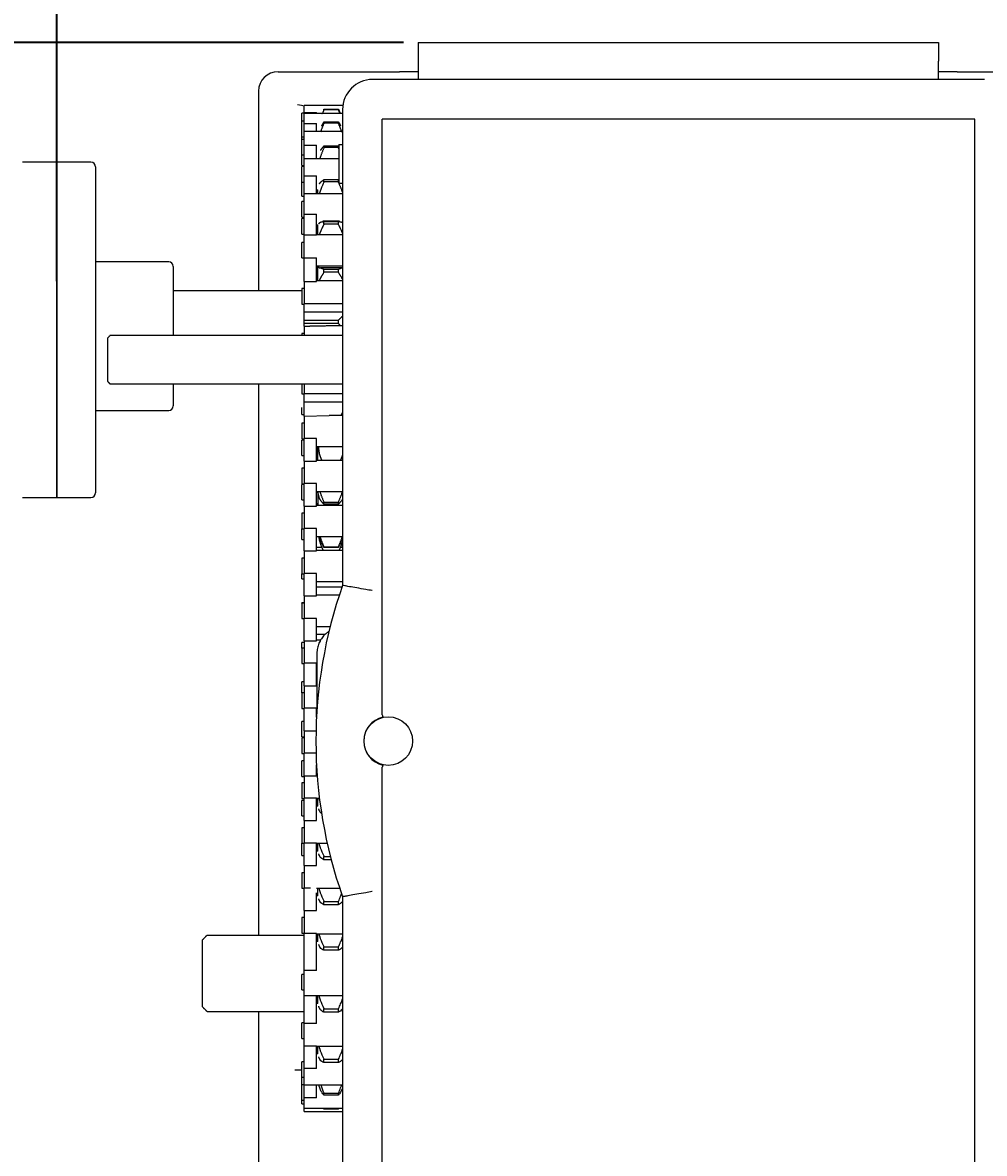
# Model space of a CAD drawing. Header units: inches. Extents: x 1.1 to 22.2, y 6.1 to 20.8.
# Drawn here: x 5.194 to 9.32, y 12.242 to 17.091 of the extents above; entities that cross this region are included whole.
import ezdxf

# ---------------------------------------------------------------- set-up
doc = ezdxf.new("R2010")
doc.units = ezdxf.units.IN
doc.header["$MEASUREMENT"] = 0
doc.header["$PDSIZE"] = -1
doc.layers.add('DIM', color=1, linetype='Continuous')
doc.styles.add('SLDTEXTSTYLE0', font='ARIAL.TTF', dxfattribs={"width": 0.7})
doc.dimstyles.new('SLDDIMSTYLE0', dxfattribs={"dimtxt": 0.15, "dimasz": 0.15, "dimexe": 0, "dimexo": 0.0625, "dimgap": 0.0375, "dimtad": 0, "dimtih": 1, "dimtoh": 1, "dimdec": 0, "dimlfac": 3, "dimrnd": 1e-09, "dimzin": 12, "dimdsep": 46, "dimtxsty": 'SLDTEXTSTYLE0', "dimsah": 1, "dimcen": 0.09, "dimadec": 0, "dimazin": 0, "dimtfac": 1, "dimtdec": 0, "dimtofl": 0, "dimtmove": 0, "dimatfit": 3, "dimfxl": 0, "dimtolj": 1, "dimtzin": 12, "dimarcsym": 0})
doc.dimstyles.new('SLDDIMSTYLE1', dxfattribs={"dimtxt": 0.15, "dimasz": 0.15, "dimexe": 0, "dimexo": 0.0625, "dimgap": 0.0375, "dimtad": 0, "dimtih": 1, "dimtoh": 1, "dimdec": 0, "dimlfac": 3, "dimrnd": 1e-09, "dimzin": 12, "dimdsep": 46, "dimtxsty": 'SLDTEXTSTYLE0', "dimsah": 1, "dimcen": 0.09, "dimadec": 0, "dimazin": 0, "dimtfac": 1, "dimtdec": 0, "dimtofl": 0, "dimtmove": 0, "dimatfit": 3, "dimfxl": 0, "dimtolj": 1, "dimtzin": 12, "dimarcsym": 0})

# ---------------------------------------------------------------- blocks, each defined once
blk = doc.blocks.new('*D5')
at = {"layer": 'DEFPOINTS', "color": 0}
for p in [(6.8903, 17.0052), (1.382, 15.7736), (1.8382, 15.7736)]:
    blk.add_point(p, dxfattribs=at)
at = {"layer": 'DIM', "color": 0, "lineweight": -2}
for p, q in [((6.8278, 17.0052), (1.382, 17.0052)), ((1.382, 16.8552), (1.382, 16.5045)), ((1.382, 15.9236), (1.382, 16.2743)), ((1.7757, 15.7736), (1.382, 15.7736))]:
    blk.add_line(p, q, dxfattribs=at)
at = {"layer": 'DIM', "color": 0}
for points in [[(1.357, 16.8552), (1.407, 16.8552), (1.382, 17.0052)], [(1.357, 15.9236), (1.407, 15.9236), (1.382, 15.7736)]]:
    blk.add_solid(points, dxfattribs=at)
at = {"layer": 'DIM', "color": 0, "insert": (1.382, 16.467), "char_height": 0.15, "attachment_point": 2, "style": 'SLDTEXTSTYLE0'}
blk.add_mtext('\\A1;3 11/16', dxfattribs=at)
blk = doc.blocks.new('*D6')
at = {"color": 0, "linetype": 'ByBlock', "lineweight": -2}
for p, q in [((3.6903, 19.3268), (3.5403, 19.3268)), ((3.8403, 16.6277), (3.8403, 19.3268)), ((5.3403, 15.9826), (5.3403, 19.3268)), ((5.4903, 19.3268), (5.6403, 19.3268))]:
    blk.add_line(p, q, dxfattribs=at)
at = {"color": 0, "linetype": 'ByBlock'}
for points in [[(3.8403, 19.3268), (3.6903, 19.3018), (3.6903, 19.3518)], [(5.3403, 19.3268), (5.4903, 19.3018), (5.4903, 19.3518)]]:
    blk.add_solid(points, dxfattribs=at)
at = {"layer": 'DEFPOINTS', "color": 0, "linetype": 'ByBlock'}
for p in [(3.8403, 16.5652), (5.3403, 15.9201)]:
    blk.add_point(p, dxfattribs=at)
at = {"color": 0, "linetype": 'ByBlock', "insert": (4.5903, 19.3268), "char_height": 0.15, "attachment_point": 5, "style": 'SLDTEXTSTYLE0'}
blk.add_mtext('4 1/2 TYP\\PMIN. SIDE ROOM', dxfattribs=at)
blk = doc.blocks.new('*D10')
at = {"layer": 'DEFPOINTS', "color": 0}
for p in [(5.3403, 19.3268), (5.3403, 15.9201), (10.6737, 15.9201)]:
    blk.add_point(p, dxfattribs=at)
at = {"layer": 'DIM', "color": 0, "lineweight": -2}
for p, q in [((5.3403, 15.9826), (5.3403, 19.3268)), ((5.4903, 19.3268), (7.4205, 19.3268)), ((10.5237, 19.3268), (8.5936, 19.3268)), ((10.6737, 15.9826), (10.6737, 19.3268))]:
    blk.add_line(p, q, dxfattribs=at)
at = {"layer": 'DIM', "color": 0}
for points in [[(5.4903, 19.3518), (5.4903, 19.3018), (5.3403, 19.3268)], [(10.5237, 19.3518), (10.5237, 19.3018), (10.6737, 19.3268)]]:
    blk.add_solid(points, dxfattribs=at)
at = {"layer": 'DIM', "color": 0, "insert": (8.007, 19.5297), "char_height": 0.15, "attachment_point": 2, "style": 'SLDTEXTSTYLE0'}
blk.add_mtext('\\A1;16\\PSHAFT LENGTH', dxfattribs=at)
blk = doc.blocks.new('*D7')
at = {"color": 0, "linetype": 'ByBlock', "lineweight": -2}
for p, q in [((3.8403, 16.6277), (3.8403, 20.3268)), ((3.9903, 20.3268), (6.8579, 20.3268)), ((10.5237, 20.3268), (7.6561, 20.3268)), ((10.6737, 16.5548), (10.6737, 20.3268))]:
    blk.add_line(p, q, dxfattribs=at)
at = {"color": 0, "linetype": 'ByBlock'}
for points in [[(3.8403, 20.3268), (3.9903, 20.3018), (3.9903, 20.3518)], [(10.6737, 20.3268), (10.5237, 20.3018), (10.5237, 20.3518)]]:
    blk.add_solid(points, dxfattribs=at)
at = {"layer": 'DEFPOINTS', "color": 0, "linetype": 'ByBlock'}
for p in [(3.8403, 16.5652), (10.6737, 16.4923)]:
    blk.add_point(p, dxfattribs=at)
at = {"color": 0, "linetype": 'ByBlock', "insert": (7.257, 20.3268), "char_height": 0.15, "attachment_point": 5, "style": 'SLDTEXTSTYLE0'}
blk.add_mtext('20 1/2 TYP\\PMIN.', dxfattribs=at)

msp = doc.modelspace()

# ---------------------------------------------------------------- linework, layer by layer
at = {"color": 7, "linetype": 'Continuous', "lineweight": 15}
for p, q in [((6.89035, 17.005237), (6.97035, 17.005237)), ((6.89035, 17.005237), (6.89035, 16.846974)), ((6.97035, 17.005237), (9.043683, 17.005237)), ((9.043683, 17.005237), (9.123683, 17.005237)), ((9.123683, 17.005237), (9.123683, 16.925237)), ((9.123683, 16.846974), (9.123683, 16.925237)), ((6.289516, 16.880237), (6.81035, 16.880237)), ((6.89035, 16.880237), (6.81035, 16.880237)), ((9.203683, 16.880237), (9.123683, 16.880237)), ((9.203683, 16.880237), (9.724516, 16.880237)), ((9.320102, 16.846974), (6.695102, 16.846974)), ((6.206183, 16.796904), (6.206183, 15.940071)), ((6.40135, 16.705899), (6.40135, 16.735882)), ((6.392183, 16.667133), (6.392183, 16.702548)), ((6.40135, 16.705899), (6.454683, 16.705899)), ((6.40135, 16.700955), (6.40135, 16.705899)), ((6.40135, 16.657728), (6.40135, 16.700955)), ((6.454683, 16.700955), (6.454683, 16.705899)), ((6.486433, 16.717196), (6.486433, 16.719083)), ((6.486433, 16.719083), (6.548683, 16.719083)), ((6.548683, 16.717196), (6.486433, 16.717196)), ((6.548683, 16.717196), (6.548683, 16.719083)), ((6.566466, 16.718337), (6.566466, 14.677294)), ((6.392183, 16.667133), (6.392183, 16.667622)), ((6.392183, 16.600955), (6.392183, 16.667133)), ((6.40135, 16.657728), (6.454683, 16.657728)), ((6.40135, 16.623257), (6.40135, 16.657728)), ((6.454683, 16.623257), (6.454683, 16.657728)), ((6.486433, 16.659871), (6.486433, 16.664834)), ((6.486433, 16.664834), (6.548683, 16.664834)), ((6.548683, 16.659871), (6.486433, 16.659871)), ((6.548683, 16.659871), (6.548683, 16.664834)), ((6.736769, 14.12242), (6.736769, 16.676671)), ((9.278436, 16.676671), (6.736769, 16.676671)), ((9.278436, 11.343337), (9.278436, 16.676671)), ((6.392183, 16.589923), (6.392183, 16.600955)), ((6.392183, 16.587359), (6.392183, 16.589923)), ((6.392183, 16.523257), (6.392183, 16.587359)), ((6.40135, 16.56562), (6.40135, 16.623257)), ((6.40135, 16.56562), (6.454683, 16.56562)), ((6.40135, 16.505444), (6.40135, 16.56562)), ((6.454683, 16.505444), (6.454683, 16.56562)), ((6.486433, 16.554765), (6.486433, 16.562536)), ((6.486433, 16.562536), (6.548683, 16.562536)), ((6.548683, 16.554765), (6.486433, 16.554765)), ((6.548683, 16.554765), (6.548683, 16.562536)), ((6.550683, 16.568571), (6.566466, 16.568571)), ((5.34035, 15.876495), (5.34035, 16.492321)), ((5.34035, 16.492321), (5.34035, 15.054821)), ((6.392183, 16.477707), (6.392183, 16.523257)), ((6.40135, 16.434153), (6.40135, 16.506648)), ((5.507016, 16.472321), (5.507016, 15.074821)), ((6.392183, 16.467145), (6.392183, 16.473314)), ((6.392183, 16.406648), (6.392183, 16.467145)), ((6.392183, 16.346081), (6.392183, 16.406648)), ((6.40135, 16.434153), (6.454683, 16.434153)), ((6.40135, 16.356888), (6.40135, 16.434153)), ((6.454683, 16.356888), (6.454683, 16.434153)), ((6.486433, 16.407545), (6.486433, 16.417705)), ((6.486433, 16.417705), (6.548683, 16.417705)), ((6.548683, 16.407545), (6.486433, 16.407545)), ((6.548683, 16.407545), (6.548683, 16.417705)), ((6.550683, 16.401904), (6.566466, 16.401904)), ((6.454683, 16.356888), (6.40135, 16.356888)), ((6.40135, 16.269861), (6.40135, 16.356888)), ((6.460433, 16.356924), (6.460433, 16.373314)), ((6.392183, 16.312466), (6.392183, 16.323591)), ((6.392183, 16.256924), (6.392183, 16.312466)), ((6.392183, 16.18435), (6.392183, 16.251016)), ((6.40135, 16.269861), (6.454683, 16.269861)), ((6.40135, 16.179347), (6.40135, 16.269861)), ((6.454683, 16.179347), (6.454683, 16.269861)), ((6.460433, 16.181527), (6.460433, 16.223591)), ((6.486433, 16.226148), (6.486433, 16.238149)), ((6.486433, 16.238149), (6.548683, 16.238149)), ((6.548683, 16.226148), (6.486433, 16.226148)), ((6.548683, 16.226148), (6.548683, 16.238149)), ((6.392183, 16.13101), (6.392183, 16.148194)), ((6.454683, 16.179347), (6.40135, 16.179347)), ((6.40135, 16.082568), (6.40135, 16.179347)), ((6.392183, 16.081527), (6.392183, 16.13101)), ((6.40135, 16.082568), (6.454683, 16.082568)), ((6.40135, 15.981299), (6.40135, 16.082568)), ((6.454683, 15.981299), (6.454683, 16.082568)), ((6.460433, 15.983991), (6.460433, 16.049244)), ((5.84035, 16.045237), (5.84035, 15.749237)), ((6.563529, 16.039826), (6.471587, 16.039826)), ((6.486433, 16.020351), (6.486433, 16.033547)), ((6.486433, 16.033547), (6.548683, 16.033547)), ((6.548683, 16.020351), (6.486433, 16.020351)), ((6.548683, 16.020351), (6.548683, 16.033547)), ((6.40135, 15.981299), (6.454683, 15.981299)), ((6.40135, 15.981299), (6.40135, 15.885031)), ((6.392183, 15.950657), (6.392183, 15.883991)), ((5.34035, 15.054821), (5.34035, 15.876495)), ((6.566466, 15.885031), (6.40135, 15.885031)), ((6.40135, 15.788609), (6.40135, 15.885031)), ((6.40135, 15.81493), (6.548683, 15.81493)), ((6.548683, 15.801251), (6.548683, 15.81493)), ((6.548683, 15.801251), (6.40135, 15.801251)), ((6.40135, 15.788609), (6.42585, 15.788609)), ((6.40135, 15.788609), (6.40135, 15.749237)), ((5.559183, 15.645237), (5.559183, 15.739237)), ((6.392183, 15.757968), (6.392183, 15.749237)), ((5.559183, 15.551237), (5.559183, 15.645237)), ((5.84035, 15.541237), (5.84035, 15.522731)), ((5.84035, 15.522731), (5.84035, 15.479994)), ((6.206183, 15.541237), (6.206183, 13.178279)), ((6.392183, 15.541237), (6.392183, 15.498612)), ((6.40135, 15.541237), (6.40135, 15.499652)), ((5.84035, 15.479994), (5.84035, 15.446939)), ((6.566466, 15.499652), (6.40135, 15.499652)), ((6.40135, 15.40323), (6.40135, 15.499652)), ((6.392183, 15.410841), (6.392183, 15.440237)), ((6.392183, 15.372589), (6.392183, 15.305922)), ((6.40135, 15.40323), (6.50843, 15.405922)), ((6.40135, 15.40323), (6.40135, 15.306963)), ((6.392183, 15.234118), (6.392183, 15.300784)), ((6.454683, 15.306963), (6.40135, 15.306963)), ((6.40135, 15.210541), (6.40135, 15.306963)), ((6.454683, 15.210541), (6.454683, 15.306963)), ((6.460433, 15.213232), (6.460433, 15.272589)), ((6.392183, 15.179899), (6.392183, 15.113233)), ((6.40135, 15.210541), (6.454683, 15.210541)), ((6.40135, 15.210541), (6.40135, 15.114273)), ((6.392183, 15.093725), (6.392183, 15.110909)), ((6.392183, 15.044243), (6.392183, 15.093725)), ((6.454683, 15.114273), (6.40135, 15.114273)), ((6.40135, 15.017851), (6.40135, 15.114273)), ((6.454683, 15.017851), (6.454683, 15.114273)), ((6.460433, 15.07941), (6.460433, 15.029911)), ((6.486433, 15.025436), (6.486433, 15.034001)), ((6.486433, 15.034001), (6.548683, 15.034001)), ((6.548683, 15.025436), (6.548683, 15.034001)), ((6.392183, 14.98721), (6.392183, 14.920543)), ((6.40135, 15.017851), (6.454683, 15.017851)), ((6.40135, 15.017851), (6.40135, 14.921583)), ((6.460433, 15.020543), (6.460433, 15.029911)), ((6.548683, 15.025436), (6.486433, 15.025436)), ((6.392183, 14.87487), (6.392183, 14.920543)), ((6.454683, 14.921583), (6.40135, 14.921583)), ((6.40135, 14.825162), (6.40135, 14.921583)), ((6.454683, 14.825162), (6.454683, 14.921583)), ((6.469898, 14.859885), (6.471852, 14.853747)), ((6.486433, 14.839559), (6.486433, 14.842422)), ((6.486433, 14.842422), (6.548683, 14.842422)), ((6.548683, 14.839559), (6.486433, 14.839559)), ((6.548683, 14.839559), (6.548683, 14.842422)), ((6.392183, 14.79452), (6.392183, 14.727853)), ((6.40135, 14.825162), (6.454683, 14.825162)), ((6.40135, 14.825162), (6.40135, 14.728894)), ((6.392183, 14.705497), (6.392183, 14.727853)), ((6.454683, 14.728894), (6.40135, 14.728894)), ((6.40135, 14.632472), (6.40135, 14.728894)), ((6.454683, 14.632472), (6.454683, 14.728894)), ((6.392183, 14.601831), (6.392183, 14.602791)), ((6.392183, 14.601831), (6.392183, 14.535164)), ((6.40135, 14.632472), (6.454683, 14.632472)), ((6.40135, 14.632472), (6.40135, 14.536204)), ((6.454683, 14.536204), (6.40135, 14.536204)), ((6.40135, 14.439783), (6.40135, 14.536204)), ((6.454683, 14.439783), (6.454683, 14.536204)), ((6.392183, 14.409141), (6.392183, 14.433418)), ((6.392183, 14.409141), (6.392183, 14.342474)), ((6.40135, 14.439783), (6.454683, 14.439783)), ((6.40135, 14.439783), (6.40135, 14.343515)), ((6.454683, 14.343515), (6.40135, 14.343515)), ((6.40135, 14.247093), (6.40135, 14.343515)), ((6.454683, 14.247093), (6.454683, 14.343515)), ((6.392183, 14.246861), (6.392183, 14.264045)), ((6.392183, 14.216451), (6.392183, 14.246861)), ((6.392183, 14.216451), (6.392183, 14.149785)), ((6.40135, 14.247093), (6.454683, 14.247093)), ((6.40135, 14.247093), (6.40135, 14.150825)), ((6.454683, 14.150825), (6.40135, 14.150825)), ((6.40135, 14.054403), (6.40135, 14.150825)), ((6.454683, 14.112023), (6.454683, 14.150825)), ((6.392183, 14.077488), (6.392183, 14.094672)), ((6.392183, 14.028005), (6.392183, 14.077488)), ((6.392183, 14.023762), (6.392183, 13.957095)), ((6.40135, 14.054403), (6.452576, 14.054403)), ((6.40135, 14.054403), (6.40135, 13.958136)), ((6.392183, 13.908115), (6.392183, 13.925299)), ((6.452755, 13.958136), (6.40135, 13.958136)), ((6.40135, 13.861714), (6.40135, 13.958136)), ((6.392183, 13.858633), (6.392183, 13.908115)), ((6.454683, 13.861714), (6.454683, 13.907985)), ((6.736769, 11.343337), (6.736769, 13.897588)), ((6.392183, 13.831072), (6.392183, 13.764406)), ((6.40135, 13.861714), (6.454683, 13.861714)), ((6.40135, 13.861714), (6.40135, 13.765446)), ((6.392183, 13.738742), (6.392183, 13.755926)), ((6.392183, 13.68926), (6.392183, 13.738742)), ((6.454683, 13.765446), (6.40135, 13.765446)), ((6.40135, 13.669024), (6.40135, 13.765446)), ((6.454683, 13.669024), (6.454683, 13.765446)), ((6.460433, 13.731391), (6.460433, 13.764762)), ((6.392183, 13.638383), (6.392183, 13.571716)), ((6.40135, 13.669024), (6.454683, 13.669024)), ((6.40135, 13.669024), (6.40135, 13.572757)), ((6.392183, 13.569369), (6.392183, 13.571716)), ((6.392183, 13.519887), (6.392183, 13.569369)), ((6.454683, 13.572757), (6.40135, 13.572757)), ((6.40135, 13.476335), (6.40135, 13.572757)), ((6.454683, 13.476335), (6.454683, 13.572757)), ((6.460433, 13.538702), (6.460433, 13.572072)), ((6.486433, 13.501332), (6.486433, 13.51548)), ((6.486433, 13.51548), (6.51407, 13.51548)), ((6.517729, 13.501332), (6.486433, 13.501332)), ((6.392183, 13.445693), (6.392183, 13.379026)), ((6.40135, 13.476335), (6.454683, 13.476335)), ((6.40135, 13.476335), (6.40135, 13.380067)), ((6.428239, 13.380067), (6.40135, 13.380067)), ((6.40135, 13.283645), (6.40135, 13.380067)), ((6.454683, 13.283645), (6.454683, 13.359802)), ((6.460433, 13.346012), (6.460433, 13.379383)), ((6.566466, 13.342714), (6.566466, 11.301671)), ((6.486433, 13.308643), (6.486433, 13.32279)), ((6.486433, 13.32279), (6.548683, 13.32279)), ((6.548683, 13.308643), (6.486433, 13.308643)), ((6.548683, 13.308643), (6.548683, 13.32279)), ((6.392183, 13.253003), (6.392183, 13.186337)), ((6.40135, 13.283645), (6.454683, 13.283645)), ((6.40135, 13.283645), (6.40135, 13.184622)), ((5.96535, 12.870238), (5.96535, 13.157528)), ((5.98535, 13.178279), (6.40135, 13.178279)), ((6.454683, 13.184622), (6.40135, 13.184622)), ((6.40135, 13.026913), (6.40135, 13.184622)), ((6.454683, 13.026913), (6.454683, 13.184622)), ((6.460433, 13.150568), (6.460433, 13.183938)), ((6.486433, 13.113198), (6.486433, 13.127346)), ((6.486433, 13.127346), (6.548683, 13.127346)), ((6.548683, 13.113198), (6.486433, 13.113198)), ((6.548683, 13.113198), (6.548683, 13.127346)), ((6.392183, 12.942755), (6.392183, 13.009422)), ((6.454683, 13.026913), (6.40135, 13.026913)), ((6.40135, 12.919276), (6.40135, 13.026913)), ((6.40135, 12.919276), (6.454683, 12.919276)), ((6.40135, 12.798383), (6.40135, 12.919276)), ((6.454683, 12.798383), (6.454683, 12.919276)), ((6.460433, 12.885221), (6.460433, 12.918592)), ((6.206183, 12.850238), (6.206183, 10.546904)), ((6.486433, 12.847852), (6.486433, 12.861999)), ((6.486433, 12.861999), (6.548683, 12.861999)), ((6.548683, 12.847852), (6.548683, 12.861999)), ((6.392183, 12.73547), (6.392183, 12.802137)), ((6.548683, 12.847852), (6.486433, 12.847852)), ((6.454683, 12.798383), (6.40135, 12.798383)), ((6.40135, 12.702821), (6.40135, 12.798383)), ((6.40135, 12.702821), (6.454683, 12.702821)), ((6.40135, 12.605596), (6.40135, 12.702821)), ((6.454683, 12.605596), (6.454683, 12.702821)), ((6.460433, 12.668766), (6.460433, 12.702137)), ((6.392183, 12.568767), (6.392183, 12.635433)), ((6.486433, 12.631397), (6.486433, 12.645544)), ((6.486433, 12.645544), (6.548683, 12.645544)), ((6.548683, 12.631397), (6.486433, 12.631397)), ((6.548683, 12.631397), (6.548683, 12.645544)), ((6.392183, 12.536578), (6.392183, 12.568767)), ((6.454683, 12.605596), (6.40135, 12.605596)), ((6.40135, 12.535433), (6.40135, 12.605596)), ((6.392183, 12.469911), (6.392183, 12.536578)), ((6.40135, 12.480086), (6.40135, 12.535433)), ((6.454683, 12.480086), (6.454683, 12.535433)), ((6.392183, 12.455074), (6.392183, 12.469911)), ((6.454683, 12.480086), (6.40135, 12.480086)), ((6.40135, 12.436578), (6.40135, 12.480086)), ((6.486433, 12.491757), (6.486433, 12.50025)), ((6.486433, 12.50025), (6.548683, 12.50025)), ((6.548683, 12.491757), (6.486433, 12.491757)), ((6.548683, 12.491757), (6.548683, 12.50025)), ((6.40135, 12.421741), (6.40135, 12.436578)), ((6.486433, 12.432066), (6.486433, 12.43361)), ((6.486433, 12.43361), (6.548683, 12.43361)), ((6.548683, 12.432066), (6.486433, 12.432066)), ((6.548683, 12.432066), (6.548683, 12.43361))]:
    msp.add_line(p, q, dxfattribs=at)
at = {"color": 7, "linetype": 'Continuous', "lineweight": 15, "flags": 128}
for points in [[(6.40135, 16.732172), (6.390836, 16.736099), (6.37285, 16.738571)], [(6.563002, 14.852971), (6.565721, 14.861572), (6.566466, 14.864165)]]:
    msp.add_lwpolyline(points, dxfattribs=at)
at = {"color": 7, "linetype": 'Continuous', "lineweight": 15}
msp.add_circle((6.762599, 14.010004), 0.104167, dxfattribs=at)
for centre, radius, start, end in [((6.289516, 16.796904), 0.083333, 90, 180), ((6.695102, 16.718337), 0.128636, 90, 180), ((5.487016, 16.472321), 0.02, 0, 90), ((5.82035, 16.045237), 0.02, 0, 90), ((5.82035, 15.446939), 0.02, 270, 0), ((5.487016, 15.074821), 0.02, 270, 0), ((6.681433, 14.923868), 0.221, 189.548079, 196.196167), ((6.681433, 14.923868), 0.221, 198.49907, 199.852533), ((6.353683, 14.923868), 0.221, 340.102257, 341.28857), ((8.45572, 14.010004), 2.003636, 160.546629, 199.453371), ((6.762599, 14.010004), 0.105013, 102.586687, 257.413313)]:
    msp.add_arc(centre, radius, start, end, dxfattribs=at)
for points, degree in [([(6.567668, 16.735882), (6.40135, 16.735882)], 1), ([(6.40135, 16.702548), (6.392183, 16.702548)], 1), ([(6.566466, 16.700955), (6.40135, 16.700955)], 1), ([(6.478122, 16.700955), (6.479381, 16.703703)], 1), ([(6.486433, 16.717196), (6.479887, 16.700955)], 1), ([(6.548683, 16.719083), (6.556994, 16.700955)], 1), ([(6.555229, 16.700955), (6.548683, 16.717196)], 1), ([(6.40135, 16.667622), (6.392183, 16.667622)], 1), ([(6.486433, 16.659871), (6.471587, 16.621455)], 1), ([(6.476209, 16.64644), (6.486433, 16.664834)], 1), ([(6.548683, 16.664834), (6.559348, 16.647624)], 1), ([(6.563529, 16.621455), (6.548683, 16.659871)], 1), ([(6.392183, 16.600955), (6.40135, 16.600955)], 1), ([(6.40135, 16.589923), (6.392183, 16.589923)], 1), ([(6.566466, 16.623257), (6.40135, 16.623257)], 1), ([(6.471587, 16.542937), (6.486433, 16.562536)], 1), ([(6.486433, 16.554765), (6.471587, 16.516838)], 1), ([(6.548683, 16.562536), (6.550683, 16.559896)], 1), ([(6.550683, 16.549656), (6.548683, 16.554765)], 1), ([(6.550683, 16.568571), (6.550683, 16.401904)], 1), ([(5.34035, 16.492321), (5.193683, 16.492321)], 1), ([(5.487016, 16.492321), (5.34035, 16.492321)], 1), ([(6.392183, 16.523257), (6.40135, 16.523257)], 1), ([(6.550683, 16.506648), (6.40135, 16.506648)], 1), ([(6.471587, 16.516838), (6.468609, 16.506648)], 1), ([(6.392183, 16.477707), (6.40135, 16.477707)], 1), ([(6.40135, 16.473314), (6.392183, 16.473314)], 1), ([(6.392183, 16.406648), (6.40135, 16.406648)], 1), ([(6.46765, 16.399888), (6.471587, 16.406274)], 1), ([(6.471587, 16.406274), (6.486433, 16.417705)], 1), ([(6.486433, 16.407545), (6.471587, 16.37215)], 1), ([(6.548683, 16.417705), (6.550683, 16.416165)], 1), ([(6.563529, 16.37215), (6.548683, 16.407545)], 1), ([(6.392183, 16.346081), (6.40135, 16.346081)], 1), ([(6.454683, 16.373314), (6.460433, 16.373314)], 1), ([(6.566466, 16.356924), (6.454683, 16.356924)], 1), ([(6.471587, 16.37215), (6.466676, 16.357207)], 1), ([(6.566466, 16.363214), (6.563529, 16.37215)], 1), ([(6.40135, 16.323591), (6.392183, 16.323591)], 1), ([(6.392183, 16.256924), (6.40135, 16.256924)], 1), ([(6.40135, 16.251016), (6.392183, 16.251016)], 1), ([(6.454683, 16.223591), (6.460706, 16.223591)], 1), ([(6.463812, 16.22871), (6.466676, 16.231143)], 1), ([(6.466676, 16.231143), (6.471587, 16.235501)], 1), ([(6.471587, 16.195193), (6.466676, 16.182916)], 1), ([(6.471587, 16.235501), (6.486433, 16.238149)], 1), ([(6.486433, 16.226148), (6.471587, 16.195193)], 1), ([(6.553213, 16.238791), (6.481902, 16.238791)], 1), ([(6.548683, 16.238149), (6.563529, 16.235501)], 1), ([(6.563529, 16.195193), (6.548683, 16.226148)], 1), ([(6.563529, 16.235501), (6.566466, 16.232895)], 1), ([(6.566466, 16.187851), (6.563529, 16.195193)], 1), ([(6.392183, 16.18435), (6.40135, 16.18435)], 1), ([(6.40135, 16.148194), (6.392183, 16.148194)], 1), ([(6.566466, 16.181527), (6.454683, 16.181527)], 1), ([(5.82035, 16.065237), (5.507016, 16.065237)], 1), ([(6.392183, 16.081527), (6.40135, 16.081527)], 1), ([(6.460433, 16.049244), (6.460593, 16.045618)], 1), ([(6.454683, 16.048194), (6.566466, 16.048194)], 1), ([(6.460593, 16.045618), (6.466676, 16.039583)], 1), ([(6.466676, 16.039583), (6.471587, 16.039826)], 1), ([(6.471587, 16.039826), (6.486433, 16.033547)], 1), ([(6.486433, 16.020351), (6.471587, 15.995506)], 1), ([(6.548683, 16.033547), (6.563529, 16.039826)], 1), ([(6.563529, 15.995506), (6.548683, 16.020351)], 1), ([(6.563529, 16.039826), (6.566466, 16.039681)], 1), ([(6.566466, 15.983991), (6.454683, 15.983991)], 1), ([(6.466676, 15.986557), (6.46615, 15.983991)], 1), ([(6.471587, 15.995506), (6.466676, 15.986557)], 1), ([(6.566466, 15.990155), (6.563529, 15.995506)], 1), ([(6.392183, 15.940071), (5.84035, 15.940071)], 1), ([(6.40135, 15.950657), (6.392183, 15.950657)], 1), ([(6.392183, 15.883991), (6.40135, 15.883991)], 1), ([(6.40135, 15.850657), (6.566466, 15.850657)], 1), ([(6.548683, 15.81493), (6.563529, 15.829797)], 1), ([(6.563529, 15.829797), (6.566466, 15.832121)], 1), ([(6.566466, 15.791301), (6.42585, 15.788609)], 1), ([(6.557174, 15.791301), (6.548683, 15.801251)], 1), ([(5.569183, 15.749237), (5.559183, 15.739237)], 1), ([(6.566466, 15.749237), (5.569183, 15.749237)], 1), ([(6.40135, 15.757968), (6.392183, 15.757968)], 1), ([(5.559183, 15.551237), (5.569183, 15.541237)], 1), ([(5.569183, 15.541237), (6.566466, 15.541237)], 1), ([(6.392183, 15.498612), (6.40135, 15.498612)], 1), ([(5.507016, 15.426939), (5.82035, 15.426939)], 1), ([(5.527016, 15.426939), (5.62095, 15.426939)], 1), ([(6.40135, 15.465278), (6.566466, 15.465278)], 1), ([(6.563529, 15.412131), (6.566466, 15.418891)], 1), ([(6.392183, 15.410841), (6.40135, 15.410841)], 1), ([(6.40135, 15.372589), (6.392183, 15.372589)], 1), ([(6.566466, 15.405922), (6.50843, 15.405922)], 1), ([(6.560374, 15.405922), (6.563529, 15.412131)], 1), ([(6.392183, 15.305922), (6.40135, 15.305922)], 1), ([(6.40135, 15.300784), (6.392183, 15.300784)], 1), ([(6.392183, 15.234118), (6.40135, 15.234118)], 1), ([(6.454683, 15.272589), (6.566466, 15.272589)], 1), ([(6.462131, 15.272589), (6.466676, 15.241204)], 1), ([(6.466676, 15.241204), (6.471587, 15.22701)], 1), ([(6.471587, 15.22701), (6.477566, 15.213232)], 1), ([(6.55755, 15.213232), (6.563529, 15.22701)], 1), ([(6.563529, 15.22701), (6.566466, 15.235498)], 1), ([(6.40135, 15.179899), (6.392183, 15.179899)], 1), ([(6.566466, 15.213232), (6.454683, 15.213232)], 1), ([(6.392183, 15.113233), (6.40135, 15.113233)], 1), ([(6.40135, 15.110909), (6.392183, 15.110909)], 1), ([(6.454683, 15.079899), (6.566466, 15.079899)], 1), ([(6.460593, 15.076402), (6.460433, 15.079389)], 1), ([(6.469016, 15.079899), (6.471587, 15.071356)], 1), ([(6.563529, 15.071356), (6.5661, 15.079899)], 1), ([(5.193683, 15.054821), (5.34035, 15.054821)], 1), ([(5.34035, 15.054821), (5.487016, 15.054821)], 1), ([(6.392183, 15.044243), (6.40135, 15.044243)], 1), ([(6.466676, 15.053253), (6.460593, 15.076402)], 1), ([(6.471587, 15.042586), (6.466676, 15.053253)], 1), ([(6.471587, 15.071356), (6.486433, 15.034001)], 1), ([(6.486433, 15.025436), (6.471587, 15.042586)], 1), ([(6.548683, 15.034001), (6.563529, 15.071356)], 1), ([(6.563529, 15.042586), (6.548683, 15.025436)], 1), ([(6.566466, 15.048965), (6.563529, 15.042586)], 1), ([(6.40135, 14.98721), (6.392183, 14.98721)], 1), ([(6.566466, 15.020543), (6.454683, 15.020543)], 1), ([(6.460433, 15.029911), (6.460593, 15.019317)], 1), ([(6.392183, 14.920543), (6.40135, 14.920543)], 1), ([(6.454683, 14.88721), (6.566466, 14.88721)], 1), ([(6.464544, 14.88721), (6.466676, 14.871744)], 1), ([(6.471587, 14.87035), (6.466676, 14.88632)], 1), ([(6.469595, 14.88721), (6.471587, 14.879966)], 1), ([(6.563529, 14.879966), (6.565521, 14.88721)], 1), ([(6.392183, 14.87487), (6.40135, 14.87487)], 1), ([(6.454683, 14.841536), (6.477174, 14.841536)], 1), ([(6.466676, 14.871744), (6.471587, 14.85455)], 1), ([(6.471587, 14.879966), (6.486433, 14.842422)], 1), ([(6.486433, 14.839559), (6.471587, 14.87035)], 1), ([(6.471587, 14.85455), (6.483049, 14.827853)], 1), ([(6.548683, 14.842422), (6.563529, 14.879966)], 1), ([(6.563529, 14.87035), (6.548683, 14.839559)], 1), ([(6.552067, 14.827853), (6.563529, 14.85455)], 1), ([(6.557942, 14.841536), (6.566466, 14.841536)], 1), ([(6.566466, 14.8799), (6.563529, 14.87035)], 1), ([(6.563529, 14.85455), (6.566466, 14.864832)], 1), ([(6.40135, 14.79452), (6.392183, 14.79452)], 1), ([(6.566466, 14.827853), (6.454683, 14.827853)], 1), ([(6.392183, 14.727853), (6.40135, 14.727853)], 1), ([(6.392183, 14.705497), (6.40135, 14.705497)], 1), ([(6.454683, 14.69452), (6.566466, 14.69452)], 1), ([(6.454683, 14.672164), (6.564661, 14.672164)], 1), ([(6.566466, 14.677294), (6.567959, 14.677039)], 1), ([(6.40135, 14.602791), (6.392183, 14.602791)], 1), ([(6.40135, 14.601831), (6.392183, 14.601831)], 1), ([(6.552425, 14.636124), (6.454683, 14.636124)], 1), ([(6.552109, 14.635164), (6.454683, 14.635164)], 1), ([(6.392183, 14.535164), (6.40135, 14.535164)], 1), ([(6.454683, 14.50183), (6.513385, 14.50183)], 1), ([(6.491445, 14.466751), (6.454683, 14.466751)], 1), ([(6.40135, 14.433418), (6.392183, 14.433418)], 1), ([(6.40135, 14.409141), (6.392183, 14.409141)], 1), ([(6.472047, 14.442474), (6.454683, 14.442474)], 1), ([(6.456376, 14.385885), (6.456376, 14.141075)], 1), ([(6.392183, 14.342474), (6.40135, 14.342474)], 1), ([(6.454683, 14.309141), (6.456376, 14.309141)], 1), ([(6.40135, 14.264045), (6.392183, 14.264045)], 1), ([(6.456376, 14.297378), (6.454683, 14.297378)], 1), ([(6.40135, 14.216451), (6.392183, 14.216451)], 1), ([(6.456376, 14.249785), (6.454683, 14.249785)], 1), ([(6.392183, 14.149785), (6.40135, 14.149785)], 1), ([(6.454683, 14.116451), (6.454914, 14.116451)], 1), ([(6.736806, 14.122086), (6.736769, 14.12242)], 1), ([(6.40135, 14.094672), (6.392183, 14.094672)], 1), ([(6.392183, 14.028005), (6.40135, 14.028005)], 1), ([(6.40135, 14.023762), (6.392183, 14.023762)], 1), ([(6.392183, 13.957095), (6.40135, 13.957095)], 1), ([(6.40135, 13.925299), (6.392183, 13.925299)], 1), ([(6.736769, 13.897588), (6.736806, 13.897922)], 1), ([(6.392183, 13.858633), (6.40135, 13.858633)], 1), ([(6.40135, 13.831072), (6.392183, 13.831072)], 1), ([(6.456376, 13.864405), (6.454683, 13.864405)], 1), ([(6.392183, 13.764406), (6.40135, 13.764406)], 1), ([(6.40135, 13.755926), (6.392183, 13.755926)], 1), ([(6.454683, 13.764762), (6.467149, 13.764762)], 1), ([(6.460436, 13.731391), (6.454683, 13.731391)], 1), ([(6.454683, 13.731072), (6.456376, 13.731072)], 1), ([(6.465535, 13.764762), (6.466727, 13.757103)], 1), ([(6.466727, 13.757103), (6.468964, 13.750467)], 1), ([(6.392183, 13.68926), (6.40135, 13.68926)], 1), ([(6.466727, 13.712694), (6.464271, 13.718889)], 1), ([(6.470855, 13.705704), (6.466727, 13.712694)], 1), ([(6.476303, 13.699412), (6.474379, 13.701171), (6.472617, 13.703437), (6.470855, 13.705704)], 3), ([(6.40135, 13.638383), (6.392183, 13.638383)], 1), ([(6.456376, 13.671716), (6.454683, 13.671716)], 1), ([(6.392183, 13.571716), (6.40135, 13.571716)], 1), ([(6.454683, 13.572072), (6.500529, 13.572072)], 1), ([(6.460436, 13.538702), (6.454683, 13.538702)], 1), ([(6.465535, 13.572072), (6.466727, 13.564413)], 1), ([(6.466727, 13.564413), (6.470855, 13.552173)], 1), ([(6.392183, 13.519887), (6.40135, 13.519887)], 1), ([(6.466727, 13.520004), (6.464271, 13.526199)], 1), ([(6.470855, 13.513014), (6.466727, 13.520004)], 1), ([(6.40135, 13.445693), (6.392183, 13.445693)], 1), ([(6.392183, 13.379026), (6.40135, 13.379026)], 1), ([(6.454683, 13.379383), (6.553912, 13.379383)], 1), ([(6.460436, 13.346012), (6.454683, 13.346012)], 1), ([(6.465535, 13.379383), (6.466727, 13.371724)], 1), ([(6.466727, 13.371724), (6.470855, 13.359483)], 1), ([(6.466727, 13.327314), (6.464271, 13.33351)], 1), ([(6.470855, 13.320325), (6.466727, 13.327314)], 1), ([(6.566466, 13.324057), (6.564261, 13.320325)], 1), ([(6.40135, 13.253003), (6.392183, 13.253003)], 1), ([(5.96535, 13.157528), (5.98535, 13.178279)], 1), ([(6.392183, 13.186337), (6.40135, 13.186337)], 1), ([(6.454683, 13.183938), (6.566466, 13.183938)], 1), ([(6.460436, 13.150568), (6.454683, 13.150568)], 1), ([(6.465535, 13.183938), (6.466727, 13.176279)], 1), ([(6.466727, 13.176279), (6.470855, 13.164038)], 1), ([(6.564261, 13.164038), (6.566466, 13.170576)], 1), ([(6.466727, 13.13187), (6.464271, 13.138065)], 1), ([(6.470855, 13.12488), (6.466727, 13.13187)], 1), ([(6.566466, 13.128613), (6.564261, 13.12488)], 1), ([(6.40135, 13.009422), (6.392183, 13.009422)], 1), ([(6.392183, 12.942755), (6.40135, 12.942755)], 1), ([(6.454683, 12.918592), (6.566466, 12.918592)], 1), ([(6.465535, 12.918592), (6.466727, 12.910933)], 1), ([(6.466727, 12.910933), (6.470855, 12.898692)], 1), ([(6.564261, 12.898692), (6.566466, 12.905229)], 1), ([(5.96535, 12.870238), (5.98535, 12.850238)], 1), ([(5.98535, 12.850238), (6.40135, 12.850238)], 1), ([(6.460436, 12.885221), (6.454683, 12.885221)], 1), ([(6.466727, 12.866524), (6.464271, 12.872719)], 1), ([(6.470855, 12.859534), (6.466727, 12.866524)], 1), ([(6.566466, 12.863266), (6.564261, 12.859534)], 1), ([(6.40135, 12.802137), (6.392183, 12.802137)], 1), ([(6.392183, 12.73547), (6.40135, 12.73547)], 1), ([(6.454683, 12.702137), (6.566466, 12.702137)], 1), ([(6.460436, 12.668766), (6.454683, 12.668766)], 1), ([(6.466727, 12.650069), (6.464271, 12.656264)], 1), ([(6.465535, 12.702137), (6.466727, 12.694478)], 1), ([(6.466727, 12.694478), (6.470855, 12.682237)], 1), ([(6.564261, 12.682237), (6.566466, 12.688775)], 1), ([(6.40135, 12.635433), (6.392183, 12.635433)], 1), ([(6.470855, 12.643079), (6.466727, 12.650069)], 1), ([(6.566466, 12.646812), (6.564261, 12.643079)], 1), ([(6.3621, 12.600238), (6.392183, 12.600238)], 1), ([(6.392183, 12.568767), (6.40135, 12.568767)], 1), ([(6.40135, 12.536578), (6.392183, 12.536578)], 1), ([(6.40135, 12.535433), (6.566466, 12.535433)], 1), ([(6.466727, 12.529202), (6.465711, 12.534269)], 1), ([(6.470855, 12.517543), (6.466727, 12.529202)], 1), ([(6.566466, 12.523769), (6.564261, 12.517543)], 1), ([(6.392183, 12.469911), (6.40135, 12.469911)], 1), ([(6.392183, 12.455074), (6.40135, 12.455074)], 1), ([(6.40135, 12.436578), (6.566466, 12.436578)], 1), ([(6.40135, 12.421741), (6.566466, 12.421741)], 1), ([(6.486433, 12.432066), (6.484242, 12.436578)], 1), ([(6.548683, 12.43361), (6.550002, 12.436578)], 1)]:
    msp.add_open_spline(points, degree=degree, dxfattribs=at)
for points, knots in [([(6.69294, 14.655251), (6.692796, 14.655277), (6.68374, 14.656882), (6.660739, 14.660944), (6.626074, 14.667007), (6.594476, 14.672481), (6.57275, 14.676218), (6.569556, 14.676765), (6.567959, 14.677039)], [0, 0, 0, 0, 0.00224266, 0.14161966, 0.35913743, 0.57367539, 0.78681283, 1, 1, 1, 1]), ([(6.508124, 14.479895), (6.504325, 14.477487), (6.494433, 14.471217), (6.481299, 14.457363), (6.469134, 14.439427), (6.460801, 14.419376), (6.456874, 14.401203), (6.456508, 14.389947), (6.456376, 14.385885)], [0, 0, 0, 0, 0.1201952, 0.3129647, 0.50571956, 0.69845981, 0.89118109, 1, 1, 1, 1]), ([(6.736806, 14.122086), (6.73706, 14.120993), (6.737568, 14.118808), (6.738348, 14.115922), (6.739032, 14.113743), (6.739473, 14.112701), (6.739657, 14.112498), (6.73971, 14.112494), (6.739715, 14.112494)], [0, 0, 0, 0, 0.21630294, 0.43260407, 0.64915487, 0.86629925, 0.98837256, 1, 1, 1, 1]), ([(6.739715, 13.907514), (6.73971, 13.907514), (6.739657, 13.907509), (6.739473, 13.907308), (6.739032, 13.906265), (6.738348, 13.904086), (6.737568, 13.9012), (6.73706, 13.899015), (6.736806, 13.897922)], [0, 0, 0, 0, 0.01162757, 0.13369965, 0.3508443, 0.56739538, 0.78369679, 1, 1, 1, 1]), ([(6.470855, 13.552173), (6.475442, 13.540933), (6.480291, 13.529054), (6.486119, 13.516173), (6.486433, 13.51548)], [0, 0, 0, 0, 0.946162706, 1, 1, 1, 1]), ([(6.486433, 13.501332), (6.483132, 13.502536), (6.477366, 13.504639), (6.472805, 13.510506), (6.470855, 13.513014)], [0, 0, 0, 0, 0.57249081, 1, 1, 1, 1]), ([(6.470855, 13.359483), (6.475442, 13.348244), (6.480291, 13.336365), (6.486119, 13.323484), (6.486433, 13.32279)], [0, 0, 0, 0, 0.946162706, 1, 1, 1, 1]), ([(6.548683, 13.32279), (6.551984, 13.330152), (6.557749, 13.34301), (6.562311, 13.35455), (6.562317, 13.354577)], [0, 0, 0, 0, 0.57248792, 1, 1, 1, 1]), ([(6.69294, 13.364757), (6.692796, 13.364732), (6.68374, 13.363126), (6.660739, 13.359065), (6.626074, 13.353001), (6.594476, 13.347527), (6.57275, 13.343791), (6.569556, 13.343243), (6.567959, 13.34297)], [0, 0, 0, 0, 0.00224266, 0.14161966, 0.35913743, 0.57367539, 0.78681283, 1, 1, 1, 1]), ([(6.486433, 13.308643), (6.483132, 13.309846), (6.477366, 13.311949), (6.472805, 13.317816), (6.470855, 13.320325)], [0, 0, 0, 0, 0.57249081, 1, 1, 1, 1]), ([(6.564261, 13.320325), (6.559674, 13.315394), (6.554825, 13.310182), (6.548997, 13.308721), (6.548683, 13.308643)], [0, 0, 0, 0, 0.94617752, 1, 1, 1, 1]), ([(6.470855, 13.164038), (6.475442, 13.152799), (6.480291, 13.14092), (6.486119, 13.128039), (6.486433, 13.127346)], [0, 0, 0, 0, 0.946162706, 1, 1, 1, 1]), ([(6.548683, 13.127346), (6.551984, 13.134707), (6.557749, 13.147566), (6.562311, 13.159105), (6.564261, 13.164038)], [0, 0, 0, 0, 0.57248792, 1, 1, 1, 1]), ([(6.486433, 13.113198), (6.483132, 13.114402), (6.477366, 13.116504), (6.472805, 13.122372), (6.470855, 13.12488)], [0, 0, 0, 0, 0.57249081, 1, 1, 1, 1]), ([(6.564261, 13.12488), (6.559674, 13.119949), (6.554825, 13.114738), (6.548997, 13.113277), (6.548683, 13.113198)], [0, 0, 0, 0, 0.94617752, 1, 1, 1, 1]), ([(6.470855, 12.898692), (6.475442, 12.887453), (6.480291, 12.875574), (6.486119, 12.862693), (6.486433, 12.861999)], [0, 0, 0, 0, 0.946162706, 1, 1, 1, 1]), ([(6.548683, 12.861999), (6.551984, 12.869361), (6.557749, 12.88222), (6.562311, 12.893759), (6.564261, 12.898692)], [0, 0, 0, 0, 0.57248792, 1, 1, 1, 1]), ([(6.486433, 12.847852), (6.483132, 12.849056), (6.477366, 12.851158), (6.472805, 12.857025), (6.470855, 12.859534)], [0, 0, 0, 0, 0.57249081, 1, 1, 1, 1]), ([(6.564261, 12.859534), (6.559674, 12.854603), (6.554825, 12.849392), (6.548997, 12.84793), (6.548683, 12.847852)], [0, 0, 0, 0, 0.94617752, 1, 1, 1, 1]), ([(6.470855, 12.682237), (6.475442, 12.670998), (6.480291, 12.659119), (6.486119, 12.646238), (6.486433, 12.645544)], [0, 0, 0, 0, 0.946162706, 1, 1, 1, 1]), ([(6.548683, 12.645544), (6.551984, 12.652906), (6.557749, 12.665765), (6.562311, 12.677304), (6.564261, 12.682237)], [0, 0, 0, 0, 0.57248792, 1, 1, 1, 1]), ([(6.486433, 12.631397), (6.483132, 12.632601), (6.477366, 12.634703), (6.472805, 12.640571), (6.470855, 12.643079)], [0, 0, 0, 0, 0.57249081, 1, 1, 1, 1]), ([(6.564261, 12.643079), (6.559674, 12.638148), (6.554825, 12.632937), (6.548997, 12.631476), (6.548683, 12.631397)], [0, 0, 0, 0, 0.94617752, 1, 1, 1, 1]), ([(6.486433, 12.491757), (6.483132, 12.495803), (6.477367, 12.502872), (6.472805, 12.513149), (6.470855, 12.517543)], [0, 0, 0, 0, 0.57248783, 1, 1, 1, 1]), ([(6.472982, 12.535433), (6.476905, 12.524303), (6.481089, 12.512433), (6.486119, 12.500965), (6.486433, 12.50025)], [0, 0, 0, 0, 0.93760064, 1, 1, 1, 1]), ([(6.548683, 12.50025), (6.552005, 12.50799), (6.557012, 12.519657), (6.56098, 12.53146), (6.562315, 12.535433)], [0, 0, 0, 0, 0.663410338, 1, 1, 1, 1]), ([(6.564261, 12.517543), (6.559673, 12.508307), (6.554824, 12.498545), (6.548997, 12.492104), (6.548683, 12.491757)], [0, 0, 0, 0, 0.9461595, 1, 1, 1, 1]), ([(6.485066, 12.436578), (6.485204, 12.436219), (6.485615, 12.435145), (6.486106, 12.434224), (6.486433, 12.43361)], [0, 0, 0, 0, 0.33475176, 1, 1, 1, 1])]:
    msp.add_open_spline(points, degree=3, knots=knots, dxfattribs=at)

# ---------------------------------------------------------------- dimensions: what is measured, and where the dimension line sits
at = {"layer": 'DIM'}
for base, p1, p2, text, dimstyle, picture, middle in [((10.673683, 20.326794), (3.84035, 16.565237), (10.673683, 16.492321), '<> TYP\\PMIN.', 'SLDDIMSTYLE0', '*D7', (7.257016, 20.326794)), ((5.34035, 19.326794), (3.84035, 16.565237), (5.34035, 15.920071), '<> TYP\\PMIN. SIDE ROOM', 'SLDDIMSTYLE1', '*D6', (4.59035, 19.326794)), ((5.34035, 19.326794), (10.673683, 15.920071), (5.34035, 15.920071), '<>\\PSHAFT LENGTH', 'SLDDIMSTYLE0', '*D10', (8.007016, 19.326794))]:
    dim = msp.add_linear_dim(base=base, p1=p1, p2=p2, text=text, dimstyle=dimstyle, override={"dimdec": 4, "dimlunit": 5, "dimfrac": 2}, dxfattribs=at)
    dim.commit()
    dim.dimension.update_dxf_attribs({"geometry": picture, "text_midpoint": middle})
dim = msp.add_linear_dim(base=(1.382016, 15.773571), p1=(6.89035, 17.005237), p2=(1.838154, 15.773571), angle=90, dimstyle='SLDDIMSTYLE0', override={"dimdec": 4, "dimlunit": 5, "dimfrac": 2}, dxfattribs=at)
dim.commit()
dim.dimension.update_dxf_attribs({"geometry": '*D5', "text_midpoint": (1.382016, 16.389404)})

doc.saveas('drawing.dxf')
